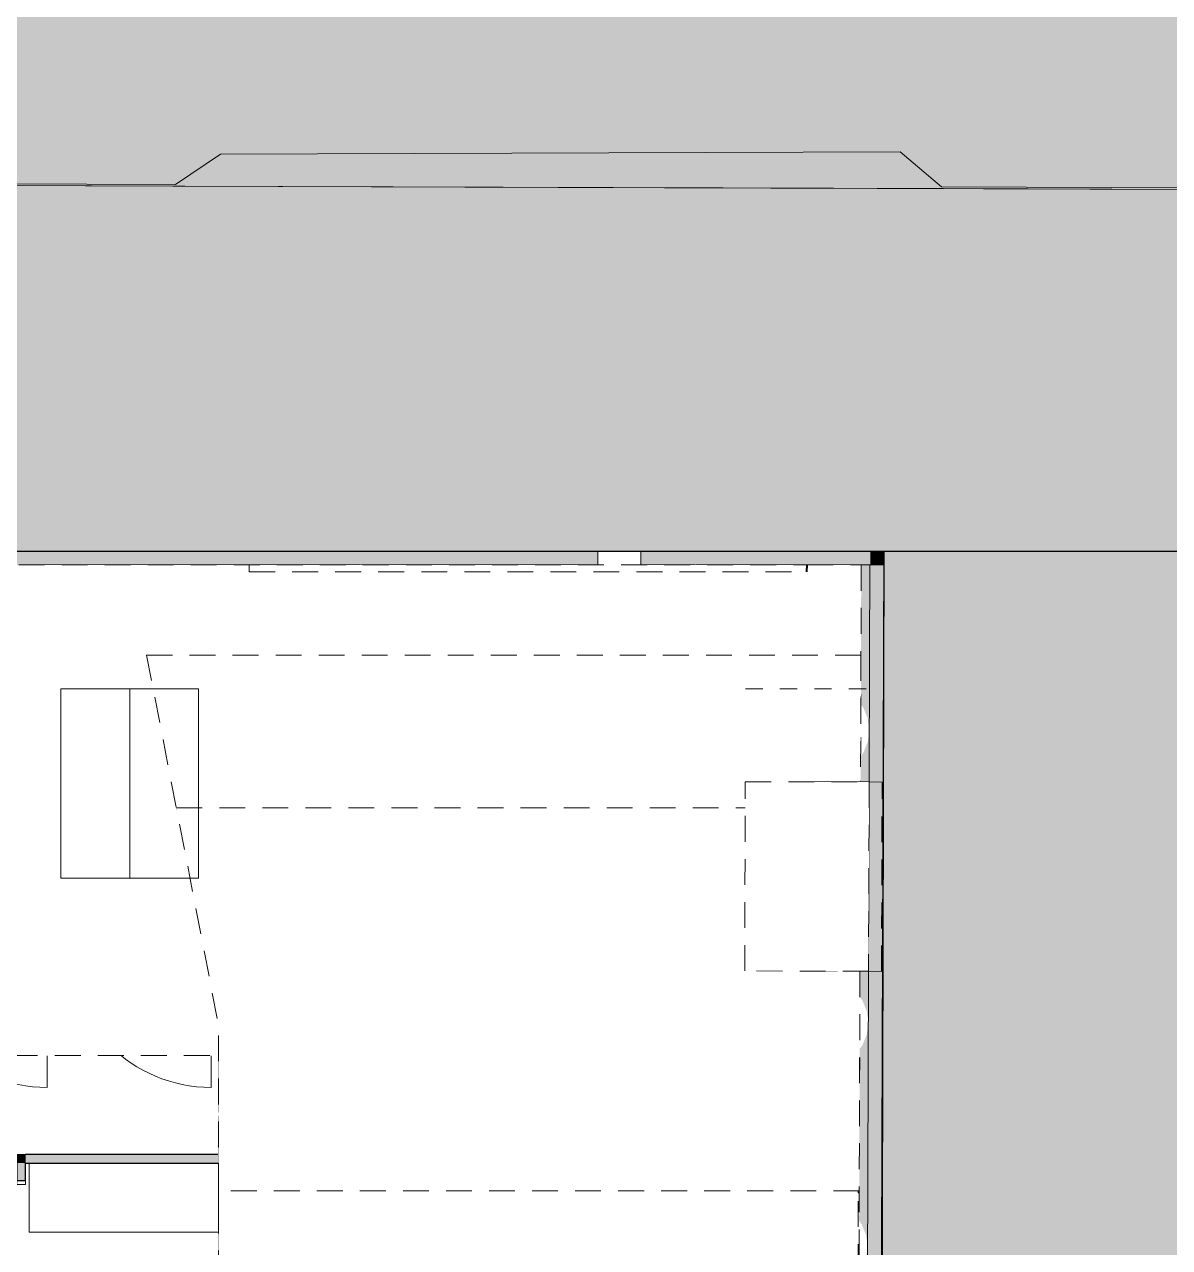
# Model space of a CAD drawing. Header units: metres. Extents: x -14 to 456, y -38 to 65.
# Drawn here: x 147.4 to 154.05, y 27.63 to 34.74 of the extents above; entities that cross this region are included whole.
import ezdxf

# ---------------------------------------------------------------- set-up
doc = ezdxf.new("R2010")
doc.units = ezdxf.units.M
doc.header["$MEASUREMENT"] = 0
doc.set_wipeout_variables(frame=1)
for name, pattern in [('Schnittlinie', [0.006, 0.003, -0.0015, 0, -0.0015]), ('Strichlinie eng', [0.002, 0.0015, -0.0005]), ('Untersicht 1_1', [0.075, 0.025, -0.05]), ('Wipeout_Contour', [1, 0, -1])]:
    doc.linetypes.add(name, pattern=pattern)
for name, color, linetype in [('110 Wand Aussen', 7, 'Continuous'), ('111 Wand Aussen - Bohrpfahlwand 80', 7, 'Continuous'), ('120 Wand Innen tragend', 7, 'Continuous'), ('130 Wand Innen', 7, 'Continuous'), ('420 Rampe', 7, 'Continuous'), ('520 Fixeinbauten', 7, 'Continuous'), ('710 Gelände', 7, 'Continuous'), ('725 Nachbarbebauung', 7, 'Continuous'), ('Neubau_840 Baulinien', 7, 'Continuous')]:
    doc.layers.add(name, color=color, linetype=linetype)
doc.linetypes.add('Grenze Grundstück', pattern='A,0,[3,415_260415_PP_VA_1_1 -2 FDM1.Shx,S=0.00031746,R=0,X=0,Y=0],-0.04,0', length=0.04)

# ---------------------------------------------------------------- blocks, each defined once
blk = doc.blocks.new('Dachfläche_1_2', base_point=(152.2429, 27.9447))
at = {"color": 254, "linetype": 'Wipeout_Contour', "lineweight": 0, "ltscale": 611.682748}
blk.add_wipeout([(152.2429, 27.5207), (152.2429, 27.9447), (148.5268, 27.9447), (148.5268, 27.5207)], dxfattribs=at).dxf.layer = '420 Rampe'
at = {"layer": '420 Rampe', "color": 8, "linetype": 'Strichlinie eng', "lineweight": 13, "ltscale": 100, "flags": 128}
blk.add_lwpolyline([(152.2429, 27.5207), (148.5268, 27.5207)], dxfattribs=at)
at = {"color": 254, "linetype": 'Wipeout_Contour', "lineweight": 0, "ltscale": 611.843118}
blk.add_wipeout([(148.5268, 27.9447), (152.2429, 27.9447), (152.2429, 27.9614), (148.5268, 27.9614)], dxfattribs=at).dxf.layer = '420 Rampe'
at = {"layer": '420 Rampe', "color": 8, "linetype": 'Strichlinie eng', "lineweight": 13, "ltscale": 100, "flags": 128}
for points in [[(152.2429, 27.9614), (148.5268, 27.9614)], [(148.5268, 27.9614), (148.5268, 27.9447)], [(148.5268, 27.9447), (152.2429, 27.9447)], [(148.5268, 27.5207), (148.5268, 27.9447)], [(152.2429, 27.9614), (152.2429, 27.9447)], [(152.2429, 27.9447), (152.2429, 27.5207)]]:
    blk.add_lwpolyline(points, dxfattribs=at)
blk = doc.blocks.new('Freifläche_1_2', base_point=(82.9313, 64.5937))
at = {"layer": '710 Gelände', "color": 83, "linetype": 'Continuous', "lineweight": 13, "true_color": 0x89cd89}
for p, q in [((148.5391, 33.9836), (148.2768, 33.8082)), ((148.5391, 33.9836), (152.4867, 33.998)), ((152.7277, 33.794), (152.4867, 33.998)), ((142.8879, 33.8253), (148.2768, 33.8082)), ((150.5008, 33.7911), (142.8879, 33.8153)), ((156.4825, 33.7721), (150.5008, 33.7911)), ((156.4826, 33.7821), (152.7277, 33.794)), ((142.9138, 31.6774), (152.3944, 31.6772)), ((152.3944, 31.6772), (156.4964, 31.6738))]:
    blk.add_line(p, q, dxfattribs=at)
blk = doc.blocks.new('Decke_1_2', base_point=(152.3944, 31.6772))
at = {"layer": '725 Nachbarbebauung', "linetype": 'Continuous', "lineweight": 0, "true_color": 0x1f1f1f}
blk.add_hatch(color=250, dxfattribs=at).paths.add_polyline_path([(152.3944, 31.6772), (152.3648, 20.2326), (162.4691, 20.1473), (162.4728, 21.0078), (165.2701, 20.9967), (165.266, 20.0421), (171.3013, 20.0166), (171.3829, 31.6618)])
at = {"layer": '725 Nachbarbebauung', "color": 8, "linetype": 'Continuous', "lineweight": 13, "flags": 128}
blk.add_lwpolyline([(152.3944, 31.6772), (152.3648, 20.2326), (162.4691, 20.1473), (162.4728, 21.0078), (165.2701, 20.9967), (165.266, 20.0421), (171.3013, 20.0166), (171.3829, 31.6618)], close=True, dxfattribs=at)
blk = doc.blocks.new('Decke_7_2', base_point=(152.7396, 33.784))
at = {"layer": '710 Gelände', "color": 8, "linetype": 'Continuous', "lineweight": 0, "flags": 128}
blk.add_lwpolyline([(152.7396, 33.784), (156.9346, 33.7707), (159.8185, 33.7707), (193.2396, 33.7375), (193.2396, 31.6424), (155.2758, 31.6777), (136.2907, 31.6777), (85.8153, 31.9703), (85.8153, 34.1186), (124.7565, 33.8729), (127.6404, 33.8729), (148.2619, 33.7982)], close=True, dxfattribs=at)
blk = doc.blocks.new('Öffnung_6_2', base_point=(133.4068, 31.6777))
at = {"layer": '120 Wand Innen tragend', "color": 16, "linetype": 'Continuous', "lineweight": 13, "true_color": 0x7e0000, "flags": 128}
for points in [[(148.7268, 28.8227), (148.6418, 28.8227), (148.5268, 28.8227)], [(148.5268, 28.5727), (148.6418, 28.5727), (148.7268, 28.5727)]]:
    blk.add_lwpolyline(points, dxfattribs=at)
at = {"layer": '120 Wand Innen tragend', "color": 7, "linetype": 'Untersicht 1_1', "lineweight": 13, "flags": 128}
for points in [[(148.5268, 28.8227), (148.5268, 28.5727)], [(148.7268, 28.5727), (148.7268, 28.8227)]]:
    blk.add_lwpolyline(points, dxfattribs=at)
blk = doc.blocks.new('Öffnung_7_2', base_point=(133.4068, 31.6777))
at = {"layer": '120 Wand Innen tragend', "color": 16, "linetype": 'Continuous', "lineweight": 13, "true_color": 0x7e0000, "flags": 128}
for points in [[(148.5268, 30.1228), (148.5268, 29.8728)], [(148.7268, 29.8728), (148.7268, 30.1228)]]:
    blk.add_lwpolyline(points, dxfattribs=at)
at = {"layer": '120 Wand Innen tragend', "color": 7, "linetype": 'Continuous', "lineweight": 18, "flags": 128}
for points in [[(148.7268, 30.1228), (148.5268, 30.1228)], [(148.5268, 29.8728), (148.7268, 29.8728)]]:
    blk.add_lwpolyline(points, dxfattribs=at)
blk = doc.blocks.new('Öffnung_12_2', base_point=(133.4068, 31.6777))
at = {"layer": '120 Wand Innen tragend', "color": 7, "linetype": 'Continuous', "lineweight": 18, "flags": 128}
for points in [[(148.7268, 29.6669), (148.5268, 29.4669)], [(148.5268, 29.184), (148.7268, 29.384)]]:
    blk.add_lwpolyline(points, dxfattribs=at)
at = {"layer": '120 Wand Innen tragend', "color": 16, "linetype": 'Continuous', "lineweight": 13, "true_color": 0x7e0000, "flags": 128}
for points in [[(148.7268, 29.384), (148.7268, 29.6669)], [(148.5268, 29.4669), (148.5268, 29.184)]]:
    blk.add_lwpolyline(points, dxfattribs=at)
blk = doc.blocks.new('Öffnung_18_2', base_point=(133.4068, 31.6777))
at = {"layer": '111 Wand Aussen - Bohrpfahlwand 80', "color": 16, "linetype": 'Continuous', "lineweight": 13, "true_color": 0x7e0000, "flags": 128}
for points in [[(150.9818, 31.6777), (150.7318, 31.6777)], [(150.7318, 30.8777), (150.9818, 30.8777)]]:
    blk.add_lwpolyline(points, dxfattribs=at)
at = {"layer": '111 Wand Aussen - Bohrpfahlwand 80', "color": 7, "linetype": 'Continuous', "lineweight": 13, "flags": 128}
for points in [[(150.7318, 31.6777), (150.7318, 31.5977)], [(150.9818, 31.5977), (150.9818, 31.6777)], [(150.7318, 31.5977), (150.7318, 31.0777)], [(150.9818, 31.0777), (150.9818, 31.5977)]]:
    blk.add_lwpolyline(points, dxfattribs=at)
at = {"layer": '111 Wand Aussen - Bohrpfahlwand 80', "color": 7, "linetype": 'Continuous', "lineweight": 18, "flags": 128}
for points in [[(150.7318, 31.0777), (150.7318, 30.8777)], [(150.9818, 30.8777), (150.9818, 31.0777)]]:
    blk.add_lwpolyline(points, dxfattribs=at)
blk = doc.blocks.new('Öffnung_25_2', base_point=(133.4068, 31.6777))
at = {"layer": '120 Wand Innen tragend', "color": 16, "linetype": 'Continuous', "lineweight": 13, "true_color": 0x7e0000, "flags": 128}
for points in [[(148.5268, 28.0727), (148.5268, 27.1727)], [(148.7268, 27.1727), (148.7268, 28.0727)]]:
    blk.add_lwpolyline(points, dxfattribs=at)
at = {"layer": '120 Wand Innen tragend', "color": 7, "linetype": 'Continuous', "lineweight": 18, "flags": 128}
for points in [[(148.7268, 28.0727), (148.5268, 28.0727)], [(148.5268, 27.1727), (148.7268, 27.1727)]]:
    blk.add_lwpolyline(points, dxfattribs=at)
blk = doc.blocks.new('Wand_14_2', base_point=(133.4068, 31.6777))
at = {"layer": '111 Wand Aussen - Bohrpfahlwand 80', "linetype": 'Continuous', "lineweight": 0, "true_color": 0x000000}
for points in [[(134.4722, 31.6777), (134.4722, 31.5977), (134.8002, 31.5977), (134.8003, 31.5977), (134.8004, 31.5977), (136.6, 31.5977), (136.6003, 31.5977), (136.6005, 31.5977), (138.3999, 31.5977), (138.4003, 31.5977), (138.4006, 31.5977), (140.1998, 31.5977), (140.2003, 31.5978), (140.2007, 31.5977), (141.9997, 31.5977), (142.0003, 31.5978), (142.0008, 31.5977), (143.7995, 31.5977), (143.8003, 31.5978), (143.801, 31.5977), (145.5994, 31.5977), (145.6003, 31.5978), (145.6011, 31.5977), (147.3993, 31.5977), (147.4003, 31.5978), (147.4012, 31.5977), (148.9118, 31.5977), (148.9118, 31.6777)], [(134.4722, 31.5977), (134.4722, 31.0777), (148.9118, 31.0777), (148.9118, 31.5977), (147.4012, 31.5977), (147.4676, 31.589), (147.5303, 31.563), (147.5841, 31.5217), (147.6254, 31.4678), (147.6514, 31.4051), (147.6603, 31.3378), (147.6514, 31.2705), (147.6254, 31.2078), (147.5841, 31.154), (147.5303, 31.1127), (147.4676, 31.0867), (147.4003, 31.0778), (147.333, 31.0867), (147.2703, 31.1127), (147.2164, 31.154), (147.1751, 31.2078), (147.1491, 31.2705), (147.1403, 31.3378), (147.1491, 31.4051), (147.1751, 31.4678), (147.2164, 31.5217), (147.2703, 31.563), (147.333, 31.589), (147.3993, 31.5977), (145.6011, 31.5977), (145.6676, 31.589), (145.7303, 31.563), (145.7841, 31.5217), (145.8254, 31.4678), (145.8514, 31.4051), (145.8603, 31.3378), (145.8514, 31.2705), (145.8254, 31.2078), (145.7841, 31.154), (145.7303, 31.1126), (145.6676, 31.0867), (145.6003, 31.0778), (145.533, 31.0867), (145.4703, 31.1126), (145.4164, 31.154), (145.3751, 31.2078), (145.3491, 31.2705), (145.3403, 31.3378), (145.3491, 31.4051), (145.3751, 31.4678), (145.4164, 31.5217), (145.4703, 31.563), (145.533, 31.589), (145.5994, 31.5977), (143.801, 31.5977), (143.8676, 31.5889), (143.9303, 31.563), (143.9841, 31.5216), (144.0254, 31.4678), (144.0514, 31.4051), (144.0603, 31.3378), (144.0514, 31.2705), (144.0254, 31.2078), (143.9841, 31.154), (143.9303, 31.1126), (143.8676, 31.0867), (143.8003, 31.0778), (143.733, 31.0867), (143.6703, 31.1126), (143.6164, 31.154), (143.5751, 31.2078), (143.5491, 31.2705), (143.5403, 31.3378), (143.5491, 31.4051), (143.5751, 31.4678), (143.6164, 31.5216), (143.6703, 31.563), (143.733, 31.5889), (143.7995, 31.5977), (142.0009, 31.5977), (142.0676, 31.5889), (142.1303, 31.5629), (142.1841, 31.5216), (142.2254, 31.4678), (142.2514, 31.4051), (142.2603, 31.3378), (142.2514, 31.2705), (142.2254, 31.2078), (142.1841, 31.1539), (142.1303, 31.1126), (142.0676, 31.0866), (142.0003, 31.0778), (141.933, 31.0866), (141.8703, 31.1126), (141.8164, 31.1539), (141.7751, 31.2078), (141.7491, 31.2705), (141.7403, 31.3378), (141.7491, 31.4051), (141.7751, 31.4678), (141.8164, 31.5216), (141.8703, 31.5629), (141.933, 31.5889), (141.9997, 31.5977), (140.2007, 31.5977), (140.2676, 31.5889), (140.3303, 31.5629), (140.3841, 31.5216), (140.4254, 31.4678), (140.4514, 31.4051), (140.4603, 31.3378), (140.4514, 31.2705), (140.4254, 31.2078), (140.3841, 31.1539), (140.3303, 31.1126), (140.2676, 31.0866), (140.2003, 31.0778), (140.133, 31.0866), (140.0703, 31.1126), (140.0164, 31.1539), (139.9751, 31.2078), (139.9491, 31.2705), (139.9403, 31.3378), (139.9491, 31.4051), (139.9751, 31.4678), (140.0164, 31.5216), (140.0703, 31.5629), (140.133, 31.5889), (140.1998, 31.5977), (138.4006, 31.5977), (138.4676, 31.5889), (138.5303, 31.5629), (138.5841, 31.5216), (138.6254, 31.4677), (138.6514, 31.405), (138.6603, 31.3377), (138.6514, 31.2705), (138.6254, 31.2077), (138.5841, 31.1539), (138.5303, 31.1126), (138.4676, 31.0866), (138.4003, 31.0777), (138.333, 31.0866), (138.2703, 31.1126), (138.2164, 31.1539), (138.1751, 31.2077), (138.1491, 31.2705), (138.1403, 31.3377), (138.1491, 31.405), (138.1751, 31.4677), (138.2164, 31.5216), (138.2703, 31.5629), (138.333, 31.5889), (138.3999, 31.5977), (136.6005, 31.5977), (136.6676, 31.5889), (136.7303, 31.5629), (136.7841, 31.5216), (136.8254, 31.4677), (136.8514, 31.405), (136.8603, 31.3377), (136.8514, 31.2704), (136.8254, 31.2077), (136.7841, 31.1539), (136.7303, 31.1126), (136.6676, 31.0866), (136.6003, 31.0777), (136.533, 31.0866), (136.4703, 31.1126), (136.4164, 31.1539), (136.3751, 31.2077), (136.3491, 31.2704), (136.3403, 31.3377), (136.3491, 31.405), (136.3751, 31.4677), (136.4164, 31.5216), (136.4703, 31.5629), (136.533, 31.5889), (136.6, 31.5977), (134.8004, 31.5977), (134.8676, 31.5889), (134.9303, 31.5629), (134.9841, 31.5216), (135.0254, 31.4677), (135.0514, 31.405), (135.0603, 31.3377), (135.0514, 31.2704), (135.0254, 31.2077), (134.9841, 31.1539), (134.9303, 31.1125), (134.8676, 31.0866), (134.8003, 31.0777), (134.733, 31.0866), (134.6703, 31.1125), (134.6164, 31.1539), (134.5751, 31.2077), (134.5491, 31.2704), (134.5403, 31.3377), (134.5491, 31.405), (134.5751, 31.4677), (134.6164, 31.5216), (134.6703, 31.5629), (134.733, 31.5889), (134.8002, 31.5977)], [(148.9118, 31.0777), (134.4722, 31.0777), (134.4722, 30.8777), (148.9118, 30.8777)]]:
    blk.add_hatch(color=18, dxfattribs=at).paths.add_polyline_path(points)
at = {"layer": '111 Wand Aussen - Bohrpfahlwand 80', "color": 7, "linetype": 'Continuous', "lineweight": 13}
blk.add_line((148.9118, 31.5977), (147.4012, 31.5977), dxfattribs=at)
at = {"layer": '111 Wand Aussen - Bohrpfahlwand 80', "color": 7, "linetype": 'Continuous', "lineweight": 18}
blk.add_line((134.4722, 31.0777), (148.9118, 31.0777), dxfattribs=at)
at = {"layer": '111 Wand Aussen - Bohrpfahlwand 80', "color": 7, "linetype": 'Continuous', "lineweight": 13, "flags": 128}
blk.add_lwpolyline([(148.9118, 31.6777), (134.4722, 31.6777)], dxfattribs=at)
at = {"layer": '111 Wand Aussen - Bohrpfahlwand 80', "color": 7, "linetype": 'Continuous', "lineweight": 18, "flags": 128}
blk.add_lwpolyline([(134.4722, 30.8777), (148.9118, 30.8777)], dxfattribs=at)
blk = doc.blocks.new('Wand_15_2', base_point=(152.3918, 31.6777))
at = {"layer": '111 Wand Aussen - Bohrpfahlwand 80', "linetype": 'Continuous', "lineweight": 0, "true_color": 0x000000}
for points in [[(152.3115, 31.5977), (152.3915, 31.5977), (152.3918, 31.6777)], [(152.3139, 31.6001), (152.3918, 31.6777), (152.3142, 31.6777)], [(151.7898, 31.0777), (152.3098, 31.0777), (152.3115, 31.5977)], [(151.7905, 31.0784), (152.3115, 31.5977), (151.7922, 31.5977)], [(152.3115, 31.5977), (152.2924, 25.8476), (152.3724, 25.8473), (152.3915, 31.5977)], [(151.5891, 30.8777), (151.7898, 31.0777), (151.5898, 31.0777)], [(151.5891, 30.8777), (151.7891, 30.8777), (151.7898, 31.0777)], [(151.5873, 30.3393), (151.7873, 30.3387), (151.7891, 30.8777), (151.5891, 30.8777)], [(151.5724, 25.85), (151.7724, 25.8493), (151.7837, 29.2387), (151.5837, 29.2394)]]:
    blk.add_hatch(color=18, dxfattribs=at).paths.add_polyline_path(points)
h = blk.add_hatch(color=18, dxfattribs=at)
h.paths.add_polyline_path([(151.7873, 30.3387), (152.3073, 30.3369), (152.3098, 31.0777), (151.7898, 31.0777)])
h.paths.add_polyline_path([(151.7972, 30.5706), (151.7883, 30.6379), (151.7972, 30.7052), (151.8232, 30.7679), (151.8645, 30.8217), (151.9183, 30.863), (151.981, 30.889), (152.0483, 30.8979), (152.1156, 30.889), (152.1783, 30.863), (152.2322, 30.8217), (152.2735, 30.7679), (152.2995, 30.7052), (152.3083, 30.6379), (152.2995, 30.5706), (152.2735, 30.5079), (152.2322, 30.454), (152.1783, 30.4127), (152.1156, 30.3867), (152.0483, 30.3779), (151.981, 30.3867), (151.9183, 30.4127), (151.8645, 30.454), (151.8232, 30.5079)], flags=0)
h = blk.add_hatch(color=18, dxfattribs=at)
h.paths.add_polyline_path([(151.7724, 25.8493), (152.2924, 25.8476), (152.3037, 29.237), (151.7837, 29.2387)])
h.paths.add_polyline_path([(151.7733, 26.1379), (151.7822, 26.2052), (151.8082, 26.2679), (151.8495, 26.3218), (151.9033, 26.3631), (151.966, 26.389), (152.0333, 26.3979), (152.1006, 26.389), (152.1633, 26.3631), (152.2172, 26.3218), (152.2585, 26.2679), (152.2845, 26.2052), (152.2933, 26.1379), (152.2845, 26.0706), (152.2585, 26.0079), (152.2172, 25.9541), (152.1633, 25.9127), (152.1006, 25.8868), (152.0333, 25.8779), (151.966, 25.8868), (151.9033, 25.9127), (151.8495, 25.9541), (151.8082, 26.0079), (151.7822, 26.0706)], flags=0)
h.paths.add_polyline_path([(151.7783, 27.6379), (151.7872, 27.7052), (151.8132, 27.7679), (151.8545, 27.8217), (151.9083, 27.8631), (151.971, 27.889), (152.0383, 27.8979), (152.1056, 27.889), (152.1683, 27.8631), (152.2222, 27.8217), (152.2635, 27.7679), (152.2895, 27.7052), (152.2983, 27.6379), (152.2895, 27.5706), (152.2635, 27.5079), (152.2222, 27.454), (152.1683, 27.4127), (152.1056, 27.3868), (152.0383, 27.3779), (151.971, 27.3868), (151.9083, 27.4127), (151.8545, 27.454), (151.8132, 27.5079), (151.7872, 27.5706)], flags=0)
h.paths.add_polyline_path([(151.7827, 28.9379), (151.7915, 29.0052), (151.8175, 29.0679), (151.8588, 29.1217), (151.9127, 29.1631), (151.9754, 29.189), (152.0427, 29.1979), (152.11, 29.189), (152.1727, 29.1631), (152.2265, 29.1217), (152.2678, 29.0679), (152.2938, 29.0052), (152.3027, 28.9379), (152.2938, 28.8706), (152.2678, 28.8079), (152.2265, 28.754), (152.1727, 28.7127), (152.11, 28.6867), (152.0427, 28.6779), (151.9754, 28.6867), (151.9127, 28.7127), (151.8588, 28.754), (151.8175, 28.8079), (151.7915, 28.8706)], flags=0)
at = {"layer": '111 Wand Aussen - Bohrpfahlwand 80', "color": 7, "linetype": 'Continuous', "lineweight": 13}
for p, q in [((152.3115, 31.5977), (151.7922, 31.5977)), ((152.3098, 31.0777), (152.3115, 31.5977)), ((152.3073, 30.3369), (152.3098, 31.0777)), ((152.2924, 25.8476), (152.3037, 29.237))]:
    blk.add_line(p, q, dxfattribs=at)
at = {"layer": '111 Wand Aussen - Bohrpfahlwand 80', "color": 7, "linetype": 'Continuous', "lineweight": 18}
for p, q in [((151.7898, 31.0777), (151.5898, 31.0777)), ((151.7898, 31.0777), (151.7873, 30.3387)), ((152.3073, 30.3369), (151.5873, 30.3393)), ((152.3037, 29.237), (152.3073, 30.3369)), ((151.5837, 29.2394), (152.3037, 29.237)), ((151.7837, 29.2387), (151.7724, 25.8493))]:
    blk.add_line(p, q, dxfattribs=at)
at = {"layer": '111 Wand Aussen - Bohrpfahlwand 80', "color": 7, "linetype": 'Continuous', "lineweight": 13, "flags": 128}
for points in [[(152.3918, 31.6777), (152.3118, 31.6777)], [(152.3724, 25.8473), (152.3918, 31.6777)], [(152.2924, 25.8476), (151.7724, 25.8493)], [(152.3724, 25.8473), (152.2924, 25.8476)]]:
    blk.add_lwpolyline(points, dxfattribs=at)
at = {"layer": '111 Wand Aussen - Bohrpfahlwand 80', "color": 7, "linetype": 'Continuous', "lineweight": 18, "flags": 128}
for points in [[(151.5891, 30.8777), (151.5873, 30.3393)], [(151.5837, 29.2394), (151.5724, 25.85)]]:
    blk.add_lwpolyline(points, dxfattribs=at)
blk = doc.blocks.new('Wand_26_2', base_point=(148.9118, 31.6777))
at = {"layer": '111 Wand Aussen - Bohrpfahlwand 80', "linetype": 'Continuous', "lineweight": 0, "true_color": 0x000000}
for points in [[(148.9118, 31.6777), (148.9118, 31.5977), (149.3492, 31.5977), (149.3503, 31.5978), (149.3514, 31.5977), (150.7318, 31.5977), (150.7318, 31.6777)], [(152.3142, 31.6777), (150.9818, 31.6777), (150.9818, 31.5977), (151.299, 31.5977), (151.3003, 31.5979), (151.3015, 31.5977), (152.3115, 31.5977), (152.3139, 31.6001)], [(148.9118, 31.0777), (150.7318, 31.0777), (150.7318, 31.5977), (149.3514, 31.5977), (149.4176, 31.589), (149.4803, 31.563), (149.5341, 31.5217), (149.5754, 31.4678), (149.6014, 31.4051), (149.6103, 31.3378), (149.6014, 31.2706), (149.5754, 31.2078), (149.5341, 31.154), (149.4803, 31.1127), (149.4176, 31.0867), (149.3503, 31.0778), (149.283, 31.0867), (149.2203, 31.1127), (149.1664, 31.154), (149.1251, 31.2078), (149.0991, 31.2706), (149.0903, 31.3378), (149.0991, 31.4051), (149.1251, 31.4678), (149.1664, 31.5217), (149.2203, 31.563), (149.283, 31.589), (149.3492, 31.5977), (148.9118, 31.5977)], [(151.299, 31.5977), (150.9818, 31.5977), (150.9818, 31.0777), (151.7898, 31.0777), (151.7905, 31.0784), (151.7922, 31.5977), (151.3015, 31.5977), (151.3676, 31.589), (151.4303, 31.563), (151.4841, 31.5217), (151.5254, 31.4679), (151.5514, 31.4052), (151.5603, 31.3379), (151.5514, 31.2706), (151.5254, 31.2079), (151.4841, 31.154), (151.4303, 31.1127), (151.3676, 31.0867), (151.3003, 31.0779), (151.233, 31.0867), (151.1703, 31.1127), (151.1164, 31.154), (151.0751, 31.2079), (151.0491, 31.2706), (151.0403, 31.3379), (151.0491, 31.4052), (151.0751, 31.4679), (151.1164, 31.5217), (151.1703, 31.563), (151.233, 31.589)], [(148.9118, 31.0777), (148.9118, 30.8777), (150.7318, 30.8777), (150.7318, 31.0777)], [(151.5898, 31.0777), (150.9818, 31.0777), (150.9818, 30.8777), (151.5891, 30.8777)]]:
    blk.add_hatch(color=18, dxfattribs=at).paths.add_polyline_path(points)
at = {"layer": '111 Wand Aussen - Bohrpfahlwand 80', "color": 7, "linetype": 'Continuous', "lineweight": 13}
for p, q in [((149.3492, 31.5977), (148.9118, 31.5977)), ((150.7318, 31.5977), (149.3514, 31.5977)), ((151.299, 31.5977), (150.9818, 31.5977)), ((151.7922, 31.5977), (151.3015, 31.5977)), ((152.3115, 31.5977), (151.7922, 31.5977))]:
    blk.add_line(p, q, dxfattribs=at)
at = {"layer": '111 Wand Aussen - Bohrpfahlwand 80', "color": 7, "linetype": 'Continuous', "lineweight": 18}
for p, q in [((148.9118, 31.0777), (150.7318, 31.0777)), ((150.9818, 31.0777), (151.5898, 31.0777)), ((151.7898, 31.0777), (151.5898, 31.0777))]:
    blk.add_line(p, q, dxfattribs=at)
at = {"layer": '111 Wand Aussen - Bohrpfahlwand 80', "color": 7, "linetype": 'Continuous', "lineweight": 13, "flags": 128}
for points in [[(150.7318, 31.6777), (148.9118, 31.6777)], [(152.3118, 31.6777), (150.9818, 31.6777)]]:
    blk.add_lwpolyline(points, dxfattribs=at)
at = {"layer": '111 Wand Aussen - Bohrpfahlwand 80', "color": 7, "linetype": 'Continuous', "lineweight": 18, "flags": 128}
for points in [[(148.9118, 30.8777), (150.7318, 30.8777)], [(150.9818, 30.8777), (151.5891, 30.8777)]]:
    blk.add_lwpolyline(points, dxfattribs=at)
blk = doc.blocks.new('Metall Zargentür Typ2 27')
at = {"layer": '130 Wand Innen', "color": 8, "linetype": 'Continuous', "lineweight": 0}
blk.add_line((0.415, 0), (0.415, 0.83), dxfattribs=at)
at = {"layer": '130 Wand Innen', "color": 7, "linetype": 'Continuous', "lineweight": 13}
for p, q in [((-0.4, 0), (-0.425, 0)), ((-0.425, 0), (-0.425, -0.05)), ((-0.4, -0.05), (-0.4, 0)), ((0.425, 0), (0.4, 0)), ((0.4, 0), (0.4, -0.05)), ((0.425, -0.05), (0.425, 0)), ((-0.425, -0.05), (-0.4, -0.05)), ((0.4, -0.05), (0.425, -0.05))]:
    blk.add_line(p, q, dxfattribs=at)
at = {"layer": '130 Wand Innen', "color": 7, "linetype": 'Continuous', "lineweight": 25}
for p, q in [((-0.425, 0), (-0.425, -0.05)), ((-0.425, 0), (-0.425, -0.05)), ((0.425, 0), (0.425, -0.05)), ((0.425, 0), (0.425, -0.05))]:
    blk.add_line(p, q, dxfattribs=at)
at = {"layer": '130 Wand Innen', "color": 8, "linetype": 'Continuous', "lineweight": 0}
blk.add_arc((0.415, 0), 0.83, 90, 180, dxfattribs=at)
blk = doc.blocks.new('Wand_31_2', base_point=(147.3568, 25.6527))
at = {"layer": '130 Wand Innen', "linetype": 'Continuous', "lineweight": 0, "true_color": 0x373737}
for points in [[(147.4068, 28.1727), (147.3568, 28.1727), (147.4068, 28.1227)], [(147.4068, 28.1227), (147.3568, 28.1727), (147.3568, 28.1227)], [(147.3568, 28.1227), (147.3568, 28.0227), (147.4068, 28.0227), (147.4068, 28.1227)], [(147.3568, 26.9977), (147.4068, 26.9977), (147.4068, 27.1727), (147.3568, 27.1727)], [(147.3568, 25.6527), (147.4068, 25.6527), (147.4068, 26.1477), (147.3568, 26.1477)]]:
    blk.add_hatch(color=250, dxfattribs=at).paths.add_polyline_path(points)
at = {"layer": '130 Wand Innen', "color": 7, "linetype": 'Continuous', "lineweight": 25}
for p, q in [((147.3568, 28.0227), (147.4068, 28.0227)), ((147.3568, 27.1727), (147.4068, 27.1727)), ((147.3568, 26.9977), (147.4068, 26.9977)), ((147.3568, 26.1477), (147.4068, 26.1477))]:
    blk.add_line(p, q, dxfattribs=at)
at = {"layer": '130 Wand Innen', "color": 7, "linetype": 'Continuous', "lineweight": 25, "flags": 128}
for points in [[(147.3568, 28.1727), (147.4068, 28.1727)], [(147.3568, 28.1727), (147.3568, 28.0227)], [(147.4068, 28.0227), (147.4068, 28.1227)], [(147.3568, 27.1727), (147.3568, 26.9977)], [(147.4068, 27.0727), (147.4068, 27.1727)], [(147.4068, 26.9977), (147.4068, 27.0227)], [(147.3568, 26.1477), (147.3568, 25.6527)], [(147.4068, 25.6527), (147.4068, 26.1477)], [(147.3568, 25.6527), (147.4068, 25.6527)]]:
    blk.add_lwpolyline(points, dxfattribs=at)
at = {"layer": '130 Wand Innen', "color": 7, "linetype": 'Continuous', "lineweight": 13, "rotation": 90}
for p in [(147.3568, 27.5977), (147.3568, 26.5727)]:
    blk.add_blockref('Metall Zargentür Typ2 27', p, dxfattribs=at)
blk = doc.blocks.new('Wand_34_2', base_point=(147.3568, 28.1727))
at = {"layer": '130 Wand Innen', "linetype": 'Continuous', "lineweight": 0, "true_color": 0x373737}
blk.add_hatch(color=250, dxfattribs=at).paths.add_polyline_path([(147.4068, 28.1227), (148.5268, 28.1227), (148.5268, 28.1727), (147.4068, 28.1727)])
at = {"layer": '130 Wand Innen', "color": 7, "linetype": 'Continuous', "lineweight": 25, "flags": 128}
for points in [[(148.5268, 28.1727), (147.4068, 28.1727)], [(148.5268, 28.1727), (148.5268, 28.1227)], [(147.4068, 28.1227), (148.5268, 28.1227)]]:
    blk.add_lwpolyline(points, dxfattribs=at)
blk = doc.blocks.new('Metall Zargentür Typ2 27_2')
at = {"layer": '130 Wand Innen', "color": 8, "linetype": 'Continuous', "lineweight": 0}
blk.add_line((0.415, 0), (0.415, 0.83), dxfattribs=at)
at = {"layer": '130 Wand Innen', "color": 7, "linetype": 'Continuous', "lineweight": 13}
for p, q in [((-0.4, 0), (-0.425, 0)), ((-0.425, 0), (-0.425, -0.05)), ((-0.4, -0.05), (-0.4, 0)), ((0.425, 0), (0.4, 0)), ((0.4, 0), (0.4, -0.05)), ((0.425, -0.05), (0.425, 0)), ((-0.425, -0.05), (-0.4, -0.05)), ((0.4, -0.05), (0.425, -0.05))]:
    blk.add_line(p, q, dxfattribs=at)
at = {"layer": '130 Wand Innen', "color": 7, "linetype": 'Continuous', "lineweight": 25}
for p, q in [((-0.425, -0.05), (-0.425, 0)), ((-0.425, -0.05), (-0.425, 0)), ((0.425, -0.05), (0.425, 0)), ((0.425, -0.05), (0.425, 0))]:
    blk.add_line(p, q, dxfattribs=at)
at = {"layer": '130 Wand Innen', "color": 8, "linetype": 'Continuous', "lineweight": 0}
blk.add_arc((0.415, 0), 0.83, 90, 180, dxfattribs=at)
blk = doc.blocks.new('Wand_58_2', base_point=(137.2218, 29.3927))
at = {"layer": '130 Wand Innen', "linetype": 'Continuous', "lineweight": 0, "true_color": 0x373737}
for points in [[(147.5418, 29.3927), (147.6443, 29.3927), (147.6443, 29.4427), (147.5418, 29.4427)], [(148.4943, 29.4427), (148.4943, 29.3927), (148.5268, 29.3927), (148.5268, 29.4427)]]:
    blk.add_hatch(color=250, dxfattribs=at).paths.add_polyline_path(points)
at = {"layer": '130 Wand Innen', "color": 7, "linetype": 'Continuous', "lineweight": 25}
for p, q in [((147.5418, 29.3927), (147.5418, 29.4427)), ((147.6443, 29.4427), (147.6443, 29.3927)), ((148.4943, 29.4427), (148.4943, 29.3927))]:
    blk.add_line(p, q, dxfattribs=at)
at = {"layer": '130 Wand Innen', "color": 7, "linetype": 'Continuous', "lineweight": 25, "flags": 128}
for points in [[(147.5618, 29.4427), (147.5418, 29.4427)], [(147.6443, 29.4427), (147.6118, 29.4427)], [(148.5268, 29.4427), (148.4943, 29.4427)], [(148.5268, 29.3927), (148.5268, 29.4427)], [(147.5418, 29.3927), (147.6443, 29.3927)], [(148.4943, 29.3927), (148.5268, 29.3927)]]:
    blk.add_lwpolyline(points, dxfattribs=at)
at = {"layer": '130 Wand Innen', "color": 7, "linetype": 'Continuous', "lineweight": 13, "xscale": -1, "rotation": 180}
for name, p in [('Metall Zargentür Typ2 27', (147.1168, 29.3927)), ('Metall Zargentür Typ2 27_2', (148.0693, 29.3927))]:
    blk.add_blockref(name, p, dxfattribs=at)
blk = doc.blocks.new('Wand_60_2', base_point=(147.5868, 31.6777))
at = {"layer": '130 Wand Innen', "linetype": 'Continuous', "lineweight": 0, "true_color": 0x373737}
blk.add_hatch(color=250, dxfattribs=at).paths.add_polyline_path([(147.5618, 30.8777), (147.5618, 29.4427), (147.6118, 29.4427), (147.6118, 30.8777)])
at = {"layer": '130 Wand Innen', "color": 7, "linetype": 'Continuous', "lineweight": 25, "flags": 128}
for points in [[(147.5618, 30.8777), (147.5618, 29.4427)], [(147.6118, 30.8777), (147.5618, 30.8777)], [(147.6118, 29.4427), (147.6118, 30.8777)]]:
    blk.add_lwpolyline(points, dxfattribs=at)
blk = doc.blocks.new('PENEDERclassic 1-flügelig_3')
at = {"layer": '120 Wand Innen tragend', "linetype": 'Continuous', "lineweight": 0, "true_color": 0x000000}
for points in [[(-0.475, 0), (-0.475, -0.115), (-0.4, -0.115), (-0.4, 0)], [(0.475, 0), (0.4, 0), (0.4, -0.115), (0.475, -0.115)]]:
    blk.add_hatch(color=18, dxfattribs=at).paths.add_polyline_path(points)
at = {"layer": '120 Wand Innen tragend', "color": 8, "linetype": 'Continuous', "lineweight": 0}
blk.add_line((0.4, 0), (0.4, 0.8), dxfattribs=at)
at = {"layer": '120 Wand Innen tragend', "color": 7, "linetype": 'Untersicht 1_1', "lineweight": 13}
for p, q in [((-0.4, 0), (0.4, 0)), ((-0.4, -0.115), (0.4, -0.115))]:
    blk.add_line(p, q, dxfattribs=at)
at = {"layer": '120 Wand Innen tragend', "color": 7, "linetype": 'Continuous', "lineweight": 13, "flags": 128}
for points in [[(-0.475, 0), (-0.4, 0), (-0.4, -0.115), (-0.475, -0.115)], [(0.475, 0), (0.4, 0), (0.4, -0.115), (0.475, -0.115)]]:
    blk.add_lwpolyline(points, close=True, dxfattribs=at)
at = {"layer": '120 Wand Innen tragend', "color": 8, "linetype": 'Continuous', "lineweight": 0}
blk.add_arc((0.4, 0), 0.8, 90, 180, dxfattribs=at)
blk = doc.blocks.new('Wand_66_2', base_point=(148.5268, 16.9877))
at = {"layer": '120 Wand Innen tragend', "linetype": 'Continuous', "lineweight": 0, "true_color": 0x000000}
for points in [[(148.7268, 30.8777), (148.5268, 30.8777), (148.5268, 30.1228), (148.7268, 30.1228)], [(148.7268, 29.8728), (148.5268, 29.8728), (148.5268, 29.4669), (148.7268, 29.6669)], [(148.5268, 29.1727), (148.6418, 29.1727), (148.7268, 29.1727), (148.7268, 29.384), (148.5268, 29.184)], [(148.6418, 28.2227), (148.5268, 28.2227), (148.5268, 28.0727), (148.7268, 28.0727), (148.7268, 28.2227)]]:
    blk.add_hatch(color=18, dxfattribs=at).paths.add_polyline_path(points)
at = {"layer": '120 Wand Innen tragend', "color": 7, "linetype": 'Continuous', "lineweight": 18}
for p, q in [((148.6418, 29.1727), (148.5268, 29.1727)), ((148.5268, 29.1727), (148.6418, 29.1727)), ((148.7268, 29.1727), (148.6418, 29.1727)), ((148.6418, 28.2227), (148.5268, 28.2227)), ((148.5268, 28.2227), (148.6418, 28.2227)), ((148.7268, 28.2227), (148.6418, 28.2227))]:
    blk.add_line(p, q, dxfattribs=at)
at = {"layer": '120 Wand Innen tragend', "color": 7, "linetype": 'Untersicht 1_1', "lineweight": 13}
for p, q in [((148.5268, 29.1727), (148.5268, 28.8227)), ((148.7268, 29.1727), (148.7268, 28.8227)), ((148.5268, 28.5727), (148.5268, 28.2227)), ((148.7268, 28.5727), (148.7268, 28.2227))]:
    blk.add_line(p, q, dxfattribs=at)
at = {"layer": '120 Wand Innen tragend', "color": 7, "linetype": 'Continuous', "lineweight": 18, "flags": 128}
for points in [[(148.7268, 30.8777), (148.5268, 30.8777)], [(148.5268, 30.8777), (148.5268, 30.1228)], [(148.7268, 30.1228), (148.7268, 30.8777)], [(148.5268, 29.8728), (148.5268, 29.4669)], [(148.7268, 29.6669), (148.7268, 29.8728)], [(148.7268, 29.1727), (148.7268, 29.384)], [(148.5268, 29.184), (148.5268, 29.1727)], [(148.5268, 28.2227), (148.5268, 28.0727)], [(148.7268, 28.0727), (148.7268, 28.2227)]]:
    blk.add_lwpolyline(points, dxfattribs=at)
at = {"layer": '120 Wand Innen tragend', "color": 7, "linetype": 'Continuous', "lineweight": 18}
for p in [(148.5268, 29.1727), (148.6418, 29.1727), (148.5268, 28.2227), (148.6418, 28.2227)]:
    blk.add_point(p, dxfattribs=at)
at = {"layer": '120 Wand Innen tragend', "color": 7, "linetype": 'Continuous', "lineweight": 13, "xscale": -1, "rotation": 270}
blk.add_blockref('PENEDERclassic 1-flügelig_3', (148.6418, 28.6977), dxfattribs=at)
blk = doc.blocks.new('Wand_93_2', base_point=(152.1737, 29.2373))
at = {"layer": '110 Wand Aussen', "color": 8, "linetype": 'Strichlinie eng', "lineweight": 13, "ltscale": 100, "flags": 128}
for points in [[(152.1773, 30.3373), (152.1737, 29.2373)], [(152.2173, 30.3371), (152.1773, 30.3373)], [(152.2573, 30.337), (152.2173, 30.3371)], [(152.2623, 30.337), (152.2573, 30.337)], [(152.3823, 30.3366), (152.2623, 30.337)], [(152.3787, 29.2366), (152.3823, 30.3366)], [(152.2137, 29.2371), (152.1737, 29.2373)], [(152.2537, 29.237), (152.2137, 29.2371)], [(152.2587, 29.237), (152.2537, 29.237)], [(152.3787, 29.2366), (152.2587, 29.237)]]:
    blk.add_lwpolyline(points, dxfattribs=at)
blk = doc.blocks.new('Dachfläche_7_2', base_point=(148.284, 30.1792))
at = {"layer": '420 Rampe', "color": 8, "linetype": 'Strichlinie eng', "lineweight": 13, "ltscale": 100, "flags": 128}
for points in [[(151.9737, 29.2387), (152.2537, 29.2378)], [(152.2537, 29.2378), (152.2494, 27.9447)]]:
    blk.add_lwpolyline(points, dxfattribs=at)
at = {"color": 254, "linetype": 'Wipeout_Contour', "lineweight": 0, "ltscale": 612.538733}
blk.add_wipeout([(151.9768, 30.204), (148.2791, 30.204), (148.284, 30.1792), (151.9768, 30.1792)], dxfattribs=at).dxf.layer = '420 Rampe'
at = {"color": 254, "linetype": 'Wipeout_Contour', "lineweight": 0, "ltscale": 612.582179}
blk.add_wipeout([(151.941, 28.8777), (151.941, 29.0777), (148.8168, 29.0777), (148.8168, 28.8777)], dxfattribs=at).dxf.layer = '420 Rampe'
at = {"color": 254, "linetype": 'Wipeout_Contour', "lineweight": 0, "ltscale": 605.159394}
blk.add_wipeout([(148.5268, 27.9455), (148.7268, 27.9455), (148.7268, 28.5677), (148.5268, 28.5677)], dxfattribs=at).dxf.layer = '420 Rampe'
at = {"layer": '420 Rampe', "color": 8, "linetype": 'Strichlinie eng', "lineweight": 13, "ltscale": 100, "flags": 128}
for points in [[(148.2791, 30.204), (148.284, 30.1792)], [(151.9768, 30.204), (148.2791, 30.204)], [(151.9768, 30.1792), (151.9768, 30.204)], [(148.284, 30.1792), (151.9768, 30.1792)], [(148.5268, 28.5677), (148.5268, 28.9297), (148.284, 30.1792)], [(151.9768, 30.1792), (151.9737, 29.2387)], [(148.8168, 29.0777), (148.8168, 28.8777)], [(151.941, 29.0777), (148.8168, 29.0777)], [(151.941, 28.8777), (151.941, 29.0777)], [(148.8168, 28.8777), (151.941, 28.8777)], [(148.7268, 28.5677), (148.5268, 28.5677)], [(148.5268, 28.5677), (148.5268, 27.9455)], [(148.7268, 27.9447), (148.7268, 28.5677)], [(148.5268, 27.9455), (148.7268, 27.9455)], [(152.2494, 27.9447), (148.7268, 27.9447)]]:
    blk.add_lwpolyline(points, dxfattribs=at)
blk = doc.blocks.new('Dachfläche_14_2', base_point=(146.3668, 28.7477))
at = {"color": 254, "linetype": 'Wipeout_Contour', "lineweight": 0, "ltscale": 614.420381}
blk.add_wipeout([(151.9424, 31.5977), (148.7059, 31.5977), (148.7059, 31.5578), (151.9422, 31.5578)], dxfattribs=at).dxf.layer = '420 Rampe'
at = {"color": 254, "linetype": 'Wipeout_Contour', "lineweight": 0, "ltscale": 620.770407}
blk.add_wipeout([(151.948, 31.5578), (151.9481, 31.5977), (151.9424, 31.5977), (151.9422, 31.5578)], dxfattribs=at).dxf.layer = '420 Rampe'
at = {"color": 254, "linetype": 'Wipeout_Contour', "lineweight": 0, "ltscale": 2593.971774}
blk.add_wipeout([(148.7059, 31.5578), (148.7059, 31.5977), (146.3668, 31.5977), (146.3668, 28.7477), (148.7268, 28.7477), (148.7268, 28.949), (148.4877, 30.179), (148.284, 30.179), (148.284, 30.1792), (148.4877, 30.1792), (148.4869, 30.1833), (151.9768, 30.1833), (151.9773, 30.3381), (152.2573, 30.3372), (152.2614, 31.5977), (151.9481, 31.5977), (151.948, 31.5578)], dxfattribs=at).dxf.layer = '420 Rampe'
at = {"layer": '420 Rampe', "color": 8, "linetype": 'Strichlinie eng', "lineweight": 13, "ltscale": 100, "flags": 128}
for points in [[(146.3668, 31.5977), (148.7059, 31.5977), (151.9424, 31.5977)], [(146.3668, 28.7477), (146.3668, 31.5977)], [(148.7059, 31.5578), (148.7059, 31.5977)], [(148.7059, 31.5578), (151.948, 31.5578)], [(151.9424, 31.5977), (151.9422, 31.5578)], [(151.9424, 31.5977), (151.9481, 31.5977)], [(151.948, 31.5578), (151.9481, 31.5977)], [(151.9481, 31.5977), (152.2614, 31.5977)], [(152.2614, 31.5977), (152.2573, 30.3372)], [(151.9773, 30.3381), (151.9768, 30.1833)], [(152.2573, 30.3372), (151.9773, 30.3381)], [(148.284, 30.1792), (148.284, 30.179)], [(148.284, 30.1792), (148.4877, 30.1792)], [(148.284, 30.179), (148.4877, 30.179)], [(148.4869, 30.1833), (148.4877, 30.1792)], [(151.9768, 30.1833), (148.4869, 30.1833)], [(148.4877, 30.179), (148.7268, 28.949), (148.7268, 28.7477)], [(148.7268, 28.7477), (146.3668, 28.7477)]]:
    blk.add_lwpolyline(points, dxfattribs=at)
blk = doc.blocks.new('Dachfläche_15_2', base_point=(152.2429, 25.8477))
at = {"color": 254, "linetype": 'Wipeout_Contour', "lineweight": 0, "ltscale": 764.589639}
blk.add_wipeout([(148.5268, 26.2879), (152.0576, 26.2879), (152.2429, 26.2879), (152.2429, 26.7029), (148.5268, 26.7029)], dxfattribs=at).dxf.layer = '420 Rampe'
at = {"color": 254, "linetype": 'Wipeout_Contour', "lineweight": 0, "ltscale": 617.608926}
blk.add_wipeout([(152.0576, 26.2879), (152.0576, 26.2524), (152.2429, 26.2524), (152.2429, 26.2879)], dxfattribs=at).dxf.layer = '420 Rampe'
at = {"color": 254, "linetype": 'Wipeout_Contour', "lineweight": 0, "ltscale": 610.155945}
blk.add_wipeout([(148.5268, 25.8793), (152.0576, 25.8793), (152.0576, 26.2879), (148.5268, 26.2879)], dxfattribs=at).dxf.layer = '420 Rampe'
at = {"color": 254, "linetype": 'Wipeout_Contour', "lineweight": 0, "ltscale": 2006.44598}
blk.add_wipeout([(152.0576, 25.8715), (152.0576, 25.8477), (152.2429, 25.8477), (152.2537, 29.2372), (152.2536, 29.2372), (152.2494, 27.9493), (152.2429, 27.9493), (152.2429, 27.5422), (152.2429, 27.129), (152.2429, 26.7029), (152.2429, 26.2879), (152.2429, 26.2524), (152.0576, 26.2524)], dxfattribs=at).dxf.layer = '420 Rampe'
at = {"layer": '420 Rampe', "color": 8, "linetype": 'Strichlinie eng', "lineweight": 13, "ltscale": 100, "flags": 128}
for points in [[(152.2429, 26.2879), (152.0576, 26.2879), (148.5268, 26.2879)], [(152.0576, 26.2524), (152.0576, 26.2879)], [(152.0576, 26.2524), (152.2429, 26.2524)]]:
    blk.add_lwpolyline(points, dxfattribs=at)
at = {"color": 254, "linetype": 'Wipeout_Contour', "lineweight": 0, "ltscale": 611.098782}
blk.add_wipeout([(148.5268, 27.129), (148.5268, 26.7029), (152.2429, 26.7029), (152.2429, 27.129)], dxfattribs=at).dxf.layer = '420 Rampe'
at = {"color": 254, "linetype": 'Wipeout_Contour', "lineweight": 0, "ltscale": 610.003256}
blk.add_wipeout([(152.0576, 25.8714), (148.5268, 25.8714), (148.5268, 25.8477), (152.0576, 25.8477)], dxfattribs=at).dxf.layer = '420 Rampe'
at = {"layer": '420 Rampe', "color": 8, "linetype": 'Strichlinie eng', "lineweight": 13, "ltscale": 100, "flags": 128}
for points in [[(148.5268, 26.7029), (148.5268, 26.2879)], [(152.2429, 26.7029), (148.5268, 26.7029)], [(148.5268, 26.2879), (148.5268, 25.8793)], [(152.0576, 25.8477), (152.0576, 25.8715), (152.0576, 26.2524)], [(148.5268, 25.8793), (152.0576, 25.8793)], [(152.0576, 25.8714), (148.5268, 25.8714)], [(148.5268, 25.8714), (148.5268, 25.8477)], [(148.5268, 25.8477), (152.0576, 25.8477)], [(152.2429, 25.8477), (152.0576, 25.8477)]]:
    blk.add_lwpolyline(points, dxfattribs=at)
at = {"color": 254, "linetype": 'Wipeout_Contour', "lineweight": 0, "ltscale": 611.396701}
blk.add_wipeout([(152.2429, 27.5422), (148.5268, 27.5422), (148.5268, 27.129), (152.2429, 27.129)], dxfattribs=at).dxf.layer = '420 Rampe'
at = {"layer": '420 Rampe', "color": 8, "linetype": 'Strichlinie eng', "lineweight": 13, "ltscale": 100, "flags": 128}
for points in [[(148.5268, 27.129), (148.5268, 26.7029)], [(152.2429, 27.129), (148.5268, 27.129)]]:
    blk.add_lwpolyline(points, dxfattribs=at)
at = {"color": 254, "linetype": 'Wipeout_Contour', "lineweight": 0, "ltscale": 611.696606}
blk.add_wipeout([(152.2429, 27.5422), (152.2429, 27.9614), (148.5268, 27.9614), (148.5268, 27.5422)], dxfattribs=at).dxf.layer = '420 Rampe'
at = {"layer": '420 Rampe', "color": 8, "linetype": 'Strichlinie eng', "lineweight": 13, "ltscale": 100, "flags": 128}
for points in [[(148.5268, 27.5422), (148.5268, 27.129)], [(152.2429, 27.5422), (148.5268, 27.5422)]]:
    blk.add_lwpolyline(points, dxfattribs=at)
at = {"color": 254, "linetype": 'Wipeout_Contour', "lineweight": 0, "ltscale": 1227.071038}
blk.add_wipeout([(151.9736, 29.238), (151.9768, 30.1864), (148.2826, 30.1864), (148.5268, 28.9297), (148.5268, 27.9614), (152.2429, 27.9614), (152.2494, 27.9614), (152.2536, 29.2372)], dxfattribs=at).dxf.layer = '420 Rampe'
at = {"layer": '420 Rampe', "color": 8, "linetype": 'Strichlinie eng', "lineweight": 13, "ltscale": 100, "flags": 128}
for points in [[(151.9736, 29.238), (152.2536, 29.2372)], [(152.2537, 29.2372), (152.2536, 29.2372)], [(152.2536, 29.2372), (152.2536, 29.2372)]]:
    blk.add_lwpolyline(points, dxfattribs=at)
at = {"color": 254, "linetype": 'Wipeout_Contour', "lineweight": 0, "ltscale": 1076.698111}
blk.add_wipeout([(151.9773, 30.3381), (151.9773, 30.3381), (152.2573, 30.3372), (152.2596, 31.0742), (148.11, 31.0742), (148.2826, 30.1864), (151.9768, 30.1864)], dxfattribs=at).dxf.layer = '420 Rampe'
at = {"color": 254, "linetype": 'Wipeout_Contour', "lineweight": 0, "ltscale": 619.16952}
blk.add_wipeout([(152.2429, 27.9614), (152.2429, 27.9493), (152.2494, 27.9493), (152.2494, 27.9614)], dxfattribs=at).dxf.layer = '420 Rampe'
at = {"layer": '420 Rampe', "color": 8, "linetype": 'Strichlinie eng', "lineweight": 13, "ltscale": 100, "flags": 128}
for points in [[(148.11, 31.0742), (148.2826, 30.1864), (148.5268, 28.9297), (148.5268, 27.9614), (148.5268, 27.5422)], [(152.2596, 31.0742), (148.11, 31.0742)], [(152.2596, 31.0742), (152.2573, 30.3372)], [(151.9736, 29.238), (151.9768, 30.1864), (151.9773, 30.3381)], [(151.9773, 30.3381), (151.9773, 30.3381), (152.2573, 30.3372)], [(148.2826, 30.1864), (151.9768, 30.1864)], [(152.2537, 29.2372), (152.2429, 25.8477)], [(152.2536, 29.2372), (152.2494, 27.9493)], [(152.2536, 29.2372), (152.2494, 27.9614)], [(152.2494, 27.9614), (152.2429, 27.9614), (148.5268, 27.9614)], [(152.2429, 27.9493), (152.2429, 27.9614)], [(152.2429, 26.2524), (152.2429, 26.2879), (152.2429, 26.7029), (152.2429, 27.129), (152.2429, 27.5422), (152.2429, 27.9493)], [(152.2494, 27.9493), (152.2429, 27.9493)], [(152.2494, 27.9614), (152.2494, 27.9493)]]:
    blk.add_lwpolyline(points, dxfattribs=at)
blk = doc.blocks.new('Dachfläche_16_2', base_point=(152.2541, 29.2371))
at = {"color": 254, "linetype": 'Wipeout_Contour', "lineweight": 0, "ltscale": 928.403799}
blk.add_wipeout([(151.5841, 29.2394), (152.2541, 29.2371), (152.2541, 29.2372), (152.3036, 29.237), (152.3073, 30.3372), (151.5877, 30.3372)], dxfattribs=at).dxf.layer = '420 Rampe'
at = {"layer": '420 Rampe', "color": 8, "linetype": 'Strichlinie eng', "lineweight": 13, "ltscale": 100, "flags": 128}
for points in [[(151.5841, 29.2394), (151.5877, 30.3372)], [(151.5877, 30.3372), (152.3073, 30.3372)], [(152.3073, 30.3372), (152.3036, 29.237)], [(152.3036, 29.237), (152.2541, 29.2371), (151.5841, 29.2394)], [(152.2541, 29.2372), (152.2541, 29.2371)]]:
    blk.add_lwpolyline(points, dxfattribs=at)

msp = doc.modelspace()

# ---------------------------------------------------------------- hatches: boundary and pattern name
at = {"layer": '710 Gelände', "linetype": 'Continuous', "lineweight": 13, "true_color": 0xb4b4b4}
msp.add_hatch(color=253, dxfattribs=at).paths.add_polyline_path([(121.8699, 31.7431), (133.4068, 31.6777), (152.3918, 31.6777), (171.3829, 31.6618), (171.3829, 44.7876), (145.1567, 44.9593), (130.9433, 44.956), (130.2948, 44.9876), (130.2885, 45.0807), (121.8699, 45.0807)])

# ---------------------------------------------------------------- linework, layer by layer
at = {"layer": '110 Wand Aussen', "color": 7, "linetype": 'Schnittlinie', "lineweight": 13}
msp.add_line((152.3115, 31.5977), (152.3915, 31.5977), dxfattribs=at)
at = {"layer": 'Neubau_840 Baulinien', "color": 1, "linetype": 'Continuous', "lineweight": 25, "true_color": 0xfb0106}
msp.add_lwpolyline([(121.8699, 31.7431), (133.4068, 31.6777), (152.3918, 31.6777), (171.3829, 31.6618)], dxfattribs=at)

# ---------------------------------------------------------------- block references
at = {"layer": '110 Wand Aussen', "color": 7, "lineweight": 25}
msp.add_blockref('Wand_93_2', (152.1737, 29.2373), dxfattribs=at)
at = {"layer": '111 Wand Aussen - Bohrpfahlwand 80', "color": 7, "lineweight": 25}
for name, p in [('Wand_14_2', (133.4068, 31.6777)), ('Wand_26_2', (148.9118, 31.6777))]:
    msp.add_blockref(name, p, dxfattribs=at)
at = {"layer": '111 Wand Aussen - Bohrpfahlwand 80', "color": 7, "linetype": 'Continuous', "lineweight": 13}
msp.add_blockref('Öffnung_18_2', (133.4068, 31.6777), dxfattribs=at)
at = {"layer": '120 Wand Innen tragend', "color": 7, "linetype": 'Continuous', "lineweight": 13}
for name in ['Öffnung_7_2', 'Öffnung_12_2', 'Öffnung_6_2']:
    msp.add_blockref(name, (133.4068, 31.6777), dxfattribs=at)
at = {"layer": '130 Wand Innen', "color": 7, "lineweight": 25}
for name, p in [('Wand_60_2', (147.5868, 31.6777)), ('Wand_58_2', (137.2218, 29.3927)), ('Wand_31_2', (147.3568, 25.6527)), ('Wand_34_2', (147.3568, 28.1727))]:
    msp.add_blockref(name, p, dxfattribs=at)
at = {"layer": '420 Rampe', "color": 7, "linetype": 'Continuous', "lineweight": 13, "true_color": 0xf4f4f4}
msp.add_blockref('Dachfläche_1_2', (152.2429, 27.9447), dxfattribs=at)
at = {"layer": '710 Gelände', "color": 8, "linetype": 'Strichlinie eng', "lineweight": 0, "ltscale": 100}
msp.add_blockref('Decke_7_2', (152.7396, 33.784), dxfattribs=at)
at = {"layer": '725 Nachbarbebauung', "color": 8, "linetype": 'Continuous', "lineweight": 13}
msp.add_blockref('Decke_1_2', (152.3944, 31.6772), dxfattribs=at)

# ---------------------------------------------------------------- next in the draw order: block references
at = {"layer": '111 Wand Aussen - Bohrpfahlwand 80', "color": 7, "lineweight": 25}
msp.add_blockref('Wand_15_2', (152.3918, 31.6777), dxfattribs=at)
at = {"layer": '120 Wand Innen tragend', "color": 7, "lineweight": 25}
msp.add_blockref('Wand_66_2', (148.5268, 16.9877), dxfattribs=at)
at = {"layer": '120 Wand Innen tragend', "color": 7, "linetype": 'Continuous', "lineweight": 13}
msp.add_blockref('Öffnung_25_2', (133.4068, 31.6777), dxfattribs=at)
at = {"layer": '710 Gelände', "color": 83, "lineweight": 13, "true_color": 0x89cd89}
msp.add_blockref('Freifläche_1_2', (82.9313, 64.5937), dxfattribs=at)

# ---------------------------------------------------------------- next in the draw order: block references
at = {"layer": '420 Rampe', "color": 7, "linetype": 'Continuous', "lineweight": 18}
msp.add_blockref('Dachfläche_7_2', (148.284, 30.1792), dxfattribs=at)

# ---------------------------------------------------------------- next in the draw order: block references
msp.add_blockref('Dachfläche_14_2', (146.3668, 28.7477), dxfattribs=at)

# ---------------------------------------------------------------- next in the draw order: linework, layer by layer
at = {"layer": '520 Fixeinbauten', "color": 8, "linetype": 'Continuous', "lineweight": 13}
msp.add_lwpolyline([(148.0118, 30.8777), (148.0118, 29.7777), (147.6118, 29.7777), (147.6118, 30.8777)], close=True, dxfattribs=at)

# ---------------------------------------------------------------- next in the draw order: block references
at = {"layer": '420 Rampe', "color": 7, "linetype": 'Continuous', "lineweight": 18}
msp.add_blockref('Dachfläche_15_2', (152.2429, 25.8477), dxfattribs=at)

# ---------------------------------------------------------------- next in the draw order: linework, layer by layer
at = {"layer": '110 Wand Aussen', "color": 7, "linetype": 'Schnittlinie', "lineweight": 13}
msp.add_line((151.5891, 30.8777), (152.3891, 30.8777), dxfattribs=at)
at = {"layer": '520 Fixeinbauten', "color": 8, "linetype": 'Continuous', "lineweight": 13}
for points in [[(148.4118, 30.8777), (148.4118, 29.7777), (148.0118, 29.7777), (148.0118, 30.8777)], [(148.5268, 27.7227), (147.4268, 27.7227), (147.4268, 28.1227), (148.5268, 28.1227)]]:
    msp.add_lwpolyline(points, close=True, dxfattribs=at)

# ---------------------------------------------------------------- next in the draw order: block references
at = {"layer": '420 Rampe', "color": 7, "linetype": 'Continuous', "lineweight": 18}
msp.add_blockref('Dachfläche_16_2', (152.2541, 29.2371), dxfattribs=at)

# ---------------------------------------------------------------- next in the draw order: linework, layer by layer
at = {"layer": 'Neubau_840 Baulinien', "color": 86, "linetype": 'Grenze Grundstück', "lineweight": 13, "true_color": 0x107f01}
msp.add_lwpolyline([(133.4068, 31.6775), (152.3918, 31.6765), (152.3418, 16.6777), (152.3068, 10.3127), (152.2568, 0.3527), (133.4732, -2.3492), (133.4718, 10.3127), (133.4618, 16.6777)], close=True, dxfattribs=at)

doc.saveas('drawing.dxf')
